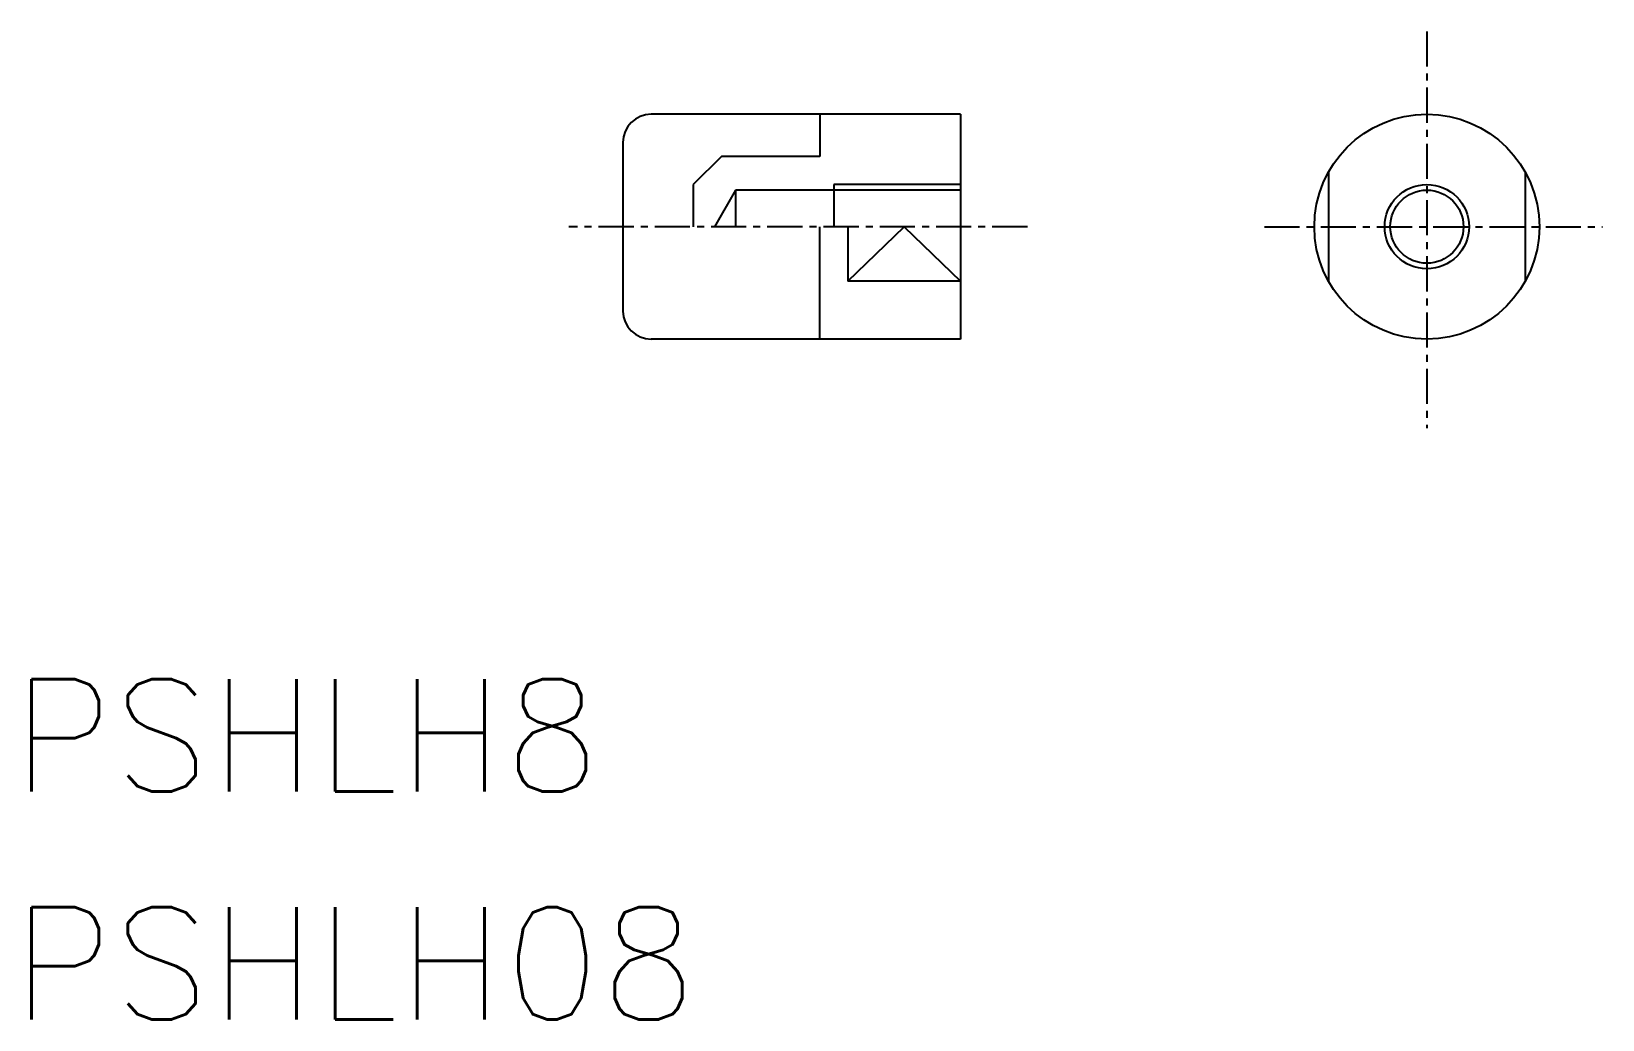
# Model space of a CAD drawing. Extents: x -46.3 to 9.6, y -28.2 to 6.9.
import ezdxf

# ---------------------------------------------------------------- set-up
doc = ezdxf.new("R2010")
doc.units = 0
doc.linetypes.add('CENTER', pattern=[2, 1.25, -0.25, 0.25, -0.25])
doc.layers.get('0').update_dxf_attribs({"linetype": 'CONTINUOUS'})
doc.layers.add('CENTER', color=1, linetype='CENTER')
doc.styles.get("Standard").update_dxf_attribs({"font": 'txt.shx', "bigfont": 'bigfont.shx'})

msp = doc.modelspace()

# ---------------------------------------------------------------- linework, layer by layer
at = {"linetype": 'CONTINUOUS'}
for p, q in [((-13.26864, 4), (-24.26864, 4)), ((-18.26864, 4), (-18.26864, 2.5)), ((-13.26864, 4), (-13.26864, -4)), ((-25.26864, 3), (-25.26864, -3)), ((-21.76864, 2.5), (-22.76864, 1.5)), ((-18.26864, 2.5), (-21.76864, 2.5)), ((-0.186019, 1.936492), (-0.186019, -1.936492)), ((6.813981, 1.936492), (6.813981, -1.936492)), ((-22.76864, 1.5), (-22.76864, 0)), ((-21.26864, 1.3), (-22.019195, 0)), ((-21.26864, 1.3), (-21.26864, 0)), ((-13.26864, 1.3), (-21.26864, 1.3)), ((-17.76864, 1.5), (-17.76864, 0)), ((-18.26864, -4), (-18.26864, 0)), ((-17.26864, 0), (-17.26864, -1.936492)), ((-13.26864, -1.936492), (-17.26864, -1.936492)), ((-13.26864, -4), (-24.26864, -4))]:
    msp.add_line(p, q, dxfattribs=at)
at = {"color": 3, "linetype": 'CONTINUOUS'}
for p, q in [((-13.26864, 1.5), (-17.76864, 1.5)), ((-17.26864, -1.936492), (-15.26864, 0)), ((-15.26864, 0), (-13.26864, -1.936492))]:
    msp.add_line(p, q, dxfattribs=at)
at = {"linetype": 'CONTINUOUS'}
for radius in [4, 1.3]:
    msp.add_circle((3.313981, 0), radius, dxfattribs=at)
at = {"color": 3, "linetype": 'CONTINUOUS'}
msp.add_circle((3.313981, 0), 1.5, dxfattribs=at)
at = {"linetype": 'CONTINUOUS'}
for centre, start, end in [((-24.26864, 3), 90, 180), ((-24.26864, -3), 180, 270)]:
    msp.add_arc(centre, 1, start, end, dxfattribs=at)
at = {"layer": 'CENTER', "color": 1, "linetype": 'CENTER'}
for p, q in [((3.313981, 6.946549), (3.313981, -7.162024)), ((-10.886634, 0), (-27.19961, 0)), ((-2.461214, 0), (9.56219, 0))]:
    msp.add_line(p, q, dxfattribs=at)

# ---------------------------------------------------------------- texts
for s, p in [('PSHLH8', (-46.988864, -20.095813)), ('PSHLH08', (-46.988864, -28.205972))]:
    msp.add_text(s, height=4).set_placement(p)

doc.saveas('drawing.dxf')
